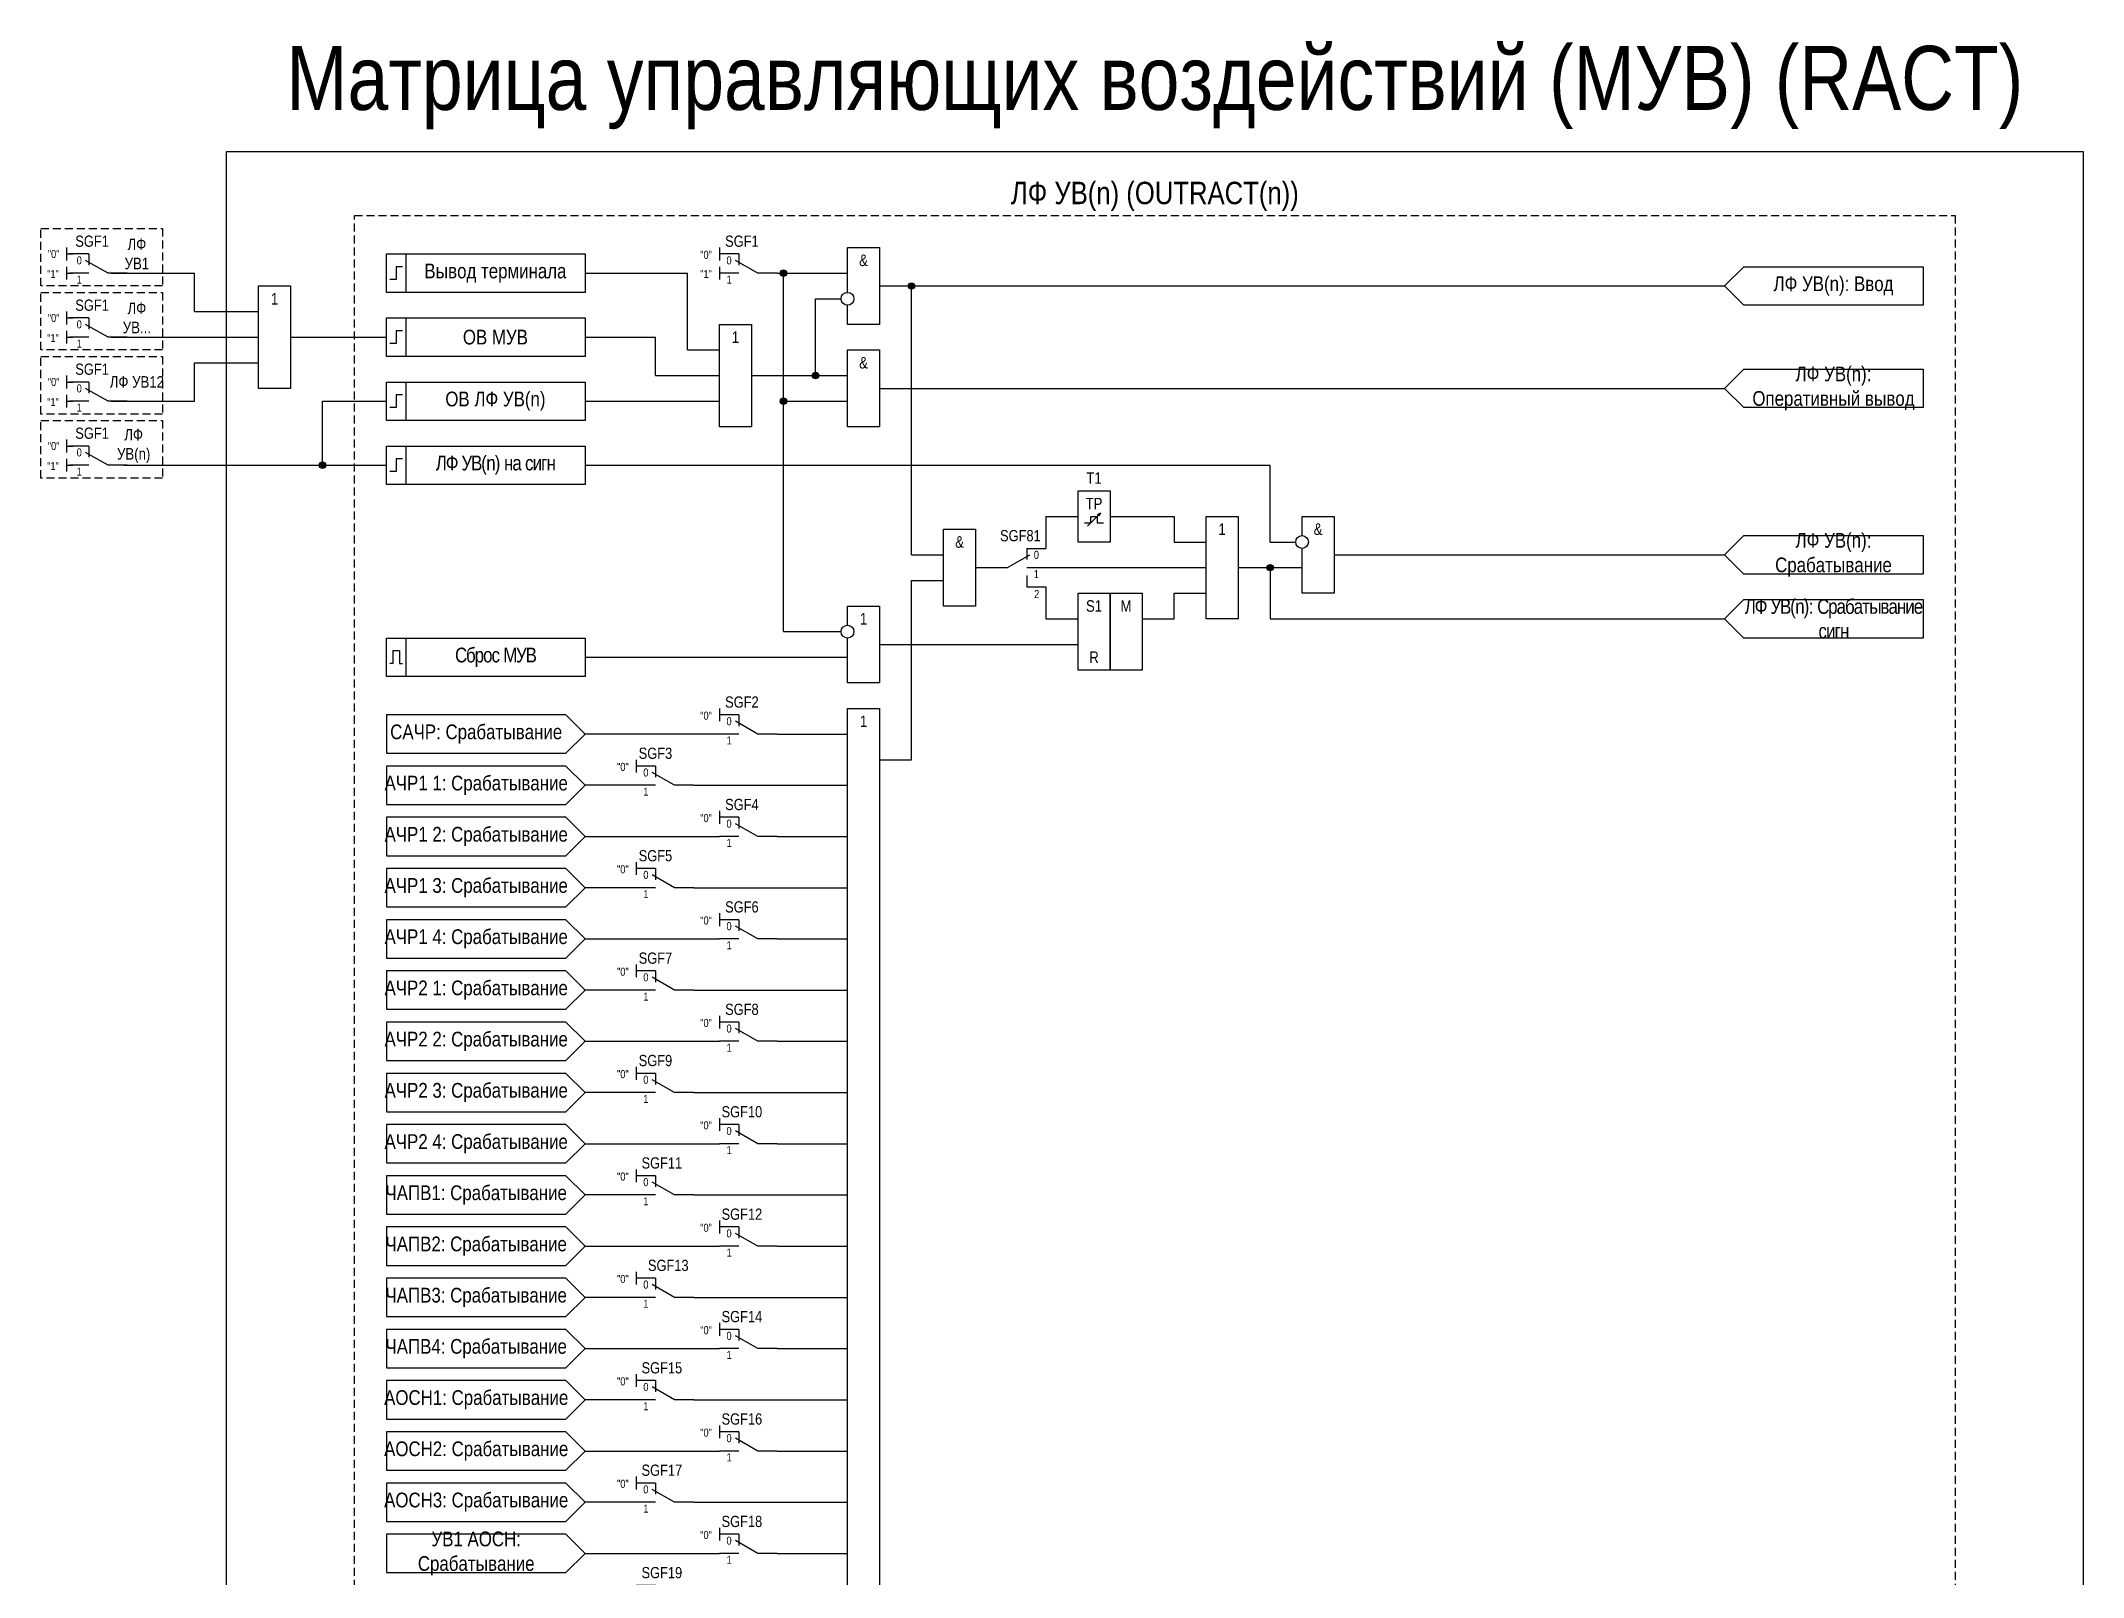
# Model space of a CAD drawing. Header units: millimetres. Extents: x -6343 to 676, y -1039 to 887.
# Drawn here: x -29 to 290, y 512.3 to 752.3 of the extents above; entities that cross this region are included whole.
import ezdxf
from ezdxf.enums import TextEntityAlignment as Align

# ---------------------------------------------------------------- set-up
doc = ezdxf.new("R2010")
doc.units = ezdxf.units.MM
doc.linetypes.add('штриховая2', pattern=[0.375, 0.25, -0.125])
doc.layers.add('Основная', color=7, linetype='Continuous')
doc.styles.add('2.5_Gost_RD', font='ARIALN.TTF', dxfattribs={"height": 2.5})
doc.styles.add('3.5_Gost_RD', font='ARIALN.TTF', dxfattribs={"height": 3.5})
doc.styles.add('Вывод', font='ARIALN.TTF', dxfattribs={"height": 2.5})
doc.styles.add('Компонент', font='ARIALN.TTF', dxfattribs={"height": 3.5})

# ---------------------------------------------------------------- blocks, each defined once
blk = doc.blocks.new('*U79')
at = {"layer": 'Основная', "color": 0}
blk.add_line((0, 0), (7, 4), dxfattribs=at)
at = {"layer": 'Основная', "ltscale": 0.35}
blk.add_line((6, 6), (6, 2.5), dxfattribs=at)
blk = doc.blocks.new('*U127')
at = {"layer": 'Основная', "color": 0}
for p, q in [((-3, 6), (-9, 6)), ((-3, 0), (-9, 0)), ((9, 0), (3, 0))]:
    blk.add_line(p, q, dxfattribs=at)
at = {"layer": 'Основная', "ltscale": 0.25, "xscale": -1}
blk.add_blockref('*U79', (3, 0), dxfattribs=at)
at = {"layer": 'Основная'}
for tag, height, style, p in [('В1', 2.5, 'Вывод', (-13, 6)), ('ОУ', 3.5, 'Компонент', (-2, 10)), ('В2', 2.5, 'Вывод', (-6, 4)), ('В3', 2.5, 'Вывод', (-6, -2))]:
    blk.add_attdef(tag, text='', height=height, dxfattribs=dict(at, style=style)).set_placement(p, align=Align.MIDDLE_CENTER)
blk = doc.blocks.new('Точка')
at = {"ltscale": 100}
h = blk.add_hatch(color=256, dxfattribs=at)
h.dxf.hatch_style = 1
edge = h.paths.add_edge_path()
edge.add_arc((0, 0), 0.5, 0, 360)
blk.add_circle((0, 0), 0.5, dxfattribs=at)
blk = doc.blocks.new('*U129')
at = {"layer": 'Основная', "color": 0}
for p, q in [((-3, 6), (-9, 6)), ((-3, 0), (-9, 0)), ((9, 0), (3, 0))]:
    blk.add_line(p, q, dxfattribs=at)
at = {"layer": 'Основная', "ltscale": 0.25, "xscale": -1}
blk.add_blockref('*U79', (3, 0), dxfattribs=at)
at = {"layer": 'Основная'}
for tag, height, style, p in [('В1', 2.5, 'Вывод', (-13, 6)), ('ОУ', 3.5, 'Компонент', (-3, 10)), ('В2', 2.5, 'Вывод', (-6, 4)), ('В3', 2.5, 'Вывод', (-6, -2))]:
    blk.add_attdef(tag, text='', height=height, dxfattribs=dict(at, style=style)).set_placement(p, align=Align.MIDDLE_CENTER)
blk = doc.blocks.new('*U130')
at = {"layer": 'Основная', "color": 0}
for p, q in [((-3, 6), (-9, 6)), ((-3, 0), (-9, 0)), ((9, 0), (3, 0))]:
    blk.add_line(p, q, dxfattribs=at)
at = {"layer": 'Основная', "ltscale": 0.25, "xscale": -1}
blk.add_blockref('*U79', (3, 0), dxfattribs=at)
at = {"layer": 'Основная'}
for tag, height, style, p in [('В1', 2.5, 'Вывод', (-13, 6)), ('ОУ', 3.5, 'Компонент', (-1, 10)), ('В2', 2.5, 'Вывод', (-6, 4)), ('В3', 2.5, 'Вывод', (-6, -2))]:
    blk.add_attdef(tag, text='', height=height, dxfattribs=dict(at, style=style)).set_placement(p, align=Align.MIDDLE_CENTER)
blk = doc.blocks.new('*U128')
at = {"layer": 'Основная', "color": 0}
for p, q in [((-3, 6), (-9, 6)), ((-3, 0), (-9, 0)), ((9, 0), (3, 0))]:
    blk.add_line(p, q, dxfattribs=at)
at = {"layer": 'Основная', "ltscale": 0.25, "xscale": -1}
blk.add_blockref('*U79', (3, 0), dxfattribs=at)
at = {"layer": 'Основная'}
for tag, height, style, p in [('В1', 2.5, 'Вывод', (-13, 6)), ('ОУ', 3.5, 'Компонент', (1, 10)), ('В2', 2.5, 'Вывод', (-6, 4)), ('В3', 2.5, 'Вывод', (-6, -2))]:
    blk.add_attdef(tag, text='', height=height, dxfattribs=dict(at, style=style)).set_placement(p, align=Align.MIDDLE_CENTER)
blk = doc.blocks.new('*U132')
at = {"layer": 'Основная', "color": 0}
for p, q in [((-9, 0), (-3, 0)), ((3, 6), (9, 6)), ((3, 0), (9, 0))]:
    blk.add_line(p, q, dxfattribs=at)
at = {"layer": 'Основная', "ltscale": 0.25}
blk.add_blockref('*U79', (-3, 0), dxfattribs=at)
at = {"layer": 'Основная'}
for tag, height, style, p in [('ОУ', 3.5, 'Компонент', (1, 10)), ('В1', 2.5, 'Вывод', (14, 6)), ('В2', 2.5, 'Вывод', (6, 4)), ('В3', 2.5, 'Вывод', (6, -2))]:
    blk.add_attdef(tag, text='', height=height, dxfattribs=dict(at, style=style)).set_placement(p, align=Align.MIDDLE_CENTER)
blk = doc.blocks.new('*U81')
at = {"layer": 'Основная', "color": 0}
for p, q in [((-3, 6), (-9, 6)), ((-3, 0), (-9, 0)), ((9, 0), (3, 0))]:
    blk.add_line(p, q, dxfattribs=at)
at = {"layer": 'Основная', "ltscale": 0.25, "xscale": -1}
blk.add_blockref('*U79', (3, 0), dxfattribs=at)
at = {"layer": 'Основная'}
for tag, height, style, p in [('В1', 2.5, 'Вывод', (-14, 6)), ('ОУ', 3.5, 'Компонент', (-2, 10)), ('В2', 2.5, 'Вывод', (-6, 4)), ('В3', 2.5, 'Вывод', (-6, -2))]:
    blk.add_attdef(tag, text='', height=height, dxfattribs=dict(at, style=style)).set_placement(p, align=Align.MIDDLE_CENTER)

msp = doc.modelspace()

# ---------------------------------------------------------------- linework, layer by layer
at = {"color": 6, "ltscale": 100}
for p, q in [((-25, 720), (-25, 718)), ((-25, 719), (-24, 719)), ((-25, 717), (-25, 715)), ((-25, 716), (-24, 716)), ((-5, 710), (-5, 716)), ((-25, 710), (-25, 708)), ((-25, 709), (-24, 709)), ((-25, 707), (-25, 705)), ((-25, 706), (-24, 706)), ((-5, 696), (-5, 702)), ((-25, 700), (-25, 698)), ((-25, 699), (-24, 699)), ((-25, 697), (-25, 695)), ((-25, 696), (-24, 696)), ((15, 696), (15, 696)), ((15, 686), (15, 696)), ((-25, 690), (-25, 688)), ((-25, 689), (-24, 689)), ((-25, 687), (-25, 685)), ((-25, 686), (-24, 686))]:
    msp.add_line(p, q, dxfattribs=at)
at = {"ltscale": 100}
for p, q in [((128, 678), (128, 673)), ((128, 678), (128, 678)), ((134.5, 676.5), (136.5, 678.5)), ((136.5, 678.5), (135.99, 678.25)), ((136.5, 678.5), (136.26, 678.02)), ((138, 678), (148, 678)), ((148, 678), (148, 674)), ((128, 670), (153, 670)), ((158, 670), (168, 670)), ((163, 670), (163, 662)), ((107, 640), (107, 668)), ((128, 667), (128, 662)), ((148, 662), (148, 666)), ((27, 657), (27, 655)), ((27, 655), (27.5, 655)), ((77, 644), (56, 644)), ((86, 628), (97, 628)), ((86, 612), (97, 612)), ((86, 596), (97, 596)), ((86, 580), (97, 580)), ((86, 564), (97, 564)), ((86, 548), (97, 548)), ((86, 532), (97, 532)), ((86, 516), (97, 516))]:
    msp.add_line(p, q, dxfattribs=at)
at = {"linetype": 'ByBlock', "ltscale": 10}
for p, q in [((64, 636), (56, 636)), ((73, 636), (97, 636)), ((64, 620), (56, 620)), ((73, 620), (97, 620)), ((64, 604), (56, 604)), ((73, 604), (97, 604)), ((64, 588), (56, 588)), ((73, 588), (97, 588)), ((64, 572), (56, 572)), ((73, 572), (97, 572)), ((64, 556), (56, 556)), ((73, 556), (97, 556)), ((64, 540), (56, 540)), ((73, 540), (97, 540)), ((64, 524), (56, 524)), ((73, 524), (97, 524))]:
    msp.add_line(p, q, dxfattribs=at)
at = {"color": 3, "ltscale": 100}
msp.add_lwpolyline([(0, 735), (290, 735), (290, 0), (0, 0)], close=True, dxfattribs=at)
at = {"linetype": 'штриховая2', "ltscale": 5}
msp.add_lwpolyline([(20, 725), (270, 725), (270, 10), (20, 10)], close=True, dxfattribs=at)
at = {"color": 6, "linetype": 'штриховая2', "ltscale": 5}
for points in [[(-29, 723), (-10, 723), (-10, 714), (-29, 714)], [(-29, 713), (-10, 713), (-10, 704), (-29, 704)], [(-29, 703), (-10, 703), (-10, 694), (-29, 694)], [(-29, 693), (-10, 693), (-10, 684), (-29, 684)]]:
    msp.add_lwpolyline(points, close=True, dxfattribs=at)
at = {"color": 6, "ltscale": 100}
for points in [[(-18, 716), (-5, 716), (-5, 716), (-5, 716)], [(-5, 710), (5, 710)], [(-5, 710), (-5, 710), (-5, 710), (5, 710)], [(-18, 706), (-5, 706), (-5, 706), (5, 706)], [(10, 706), (15, 706)], [(15, 706), (25, 706)], [(-5, 702), (5, 702)], [(-5, 702), (-5, 702), (-5, 702), (5, 702)], [(-18, 696), (-5, 696)], [(-15, 696), (-5, 696)], [(15, 696), (25, 696)], [(15, 696), (15, 696), (15, 696), (25, 696)], [(-16, 686), (25, 686)]]:
    msp.add_lwpolyline(points, dxfattribs=at)
msp.add_lwpolyline([(5, 714), (10, 714), (10, 698), (5, 698)], close=True, dxfattribs=at)
at = {"ltscale": 100}
for points in [[(133, 682), (138, 682), (138, 674), (133, 674)], [(133, 666), (138, 666), (138, 654), (133, 654)], [(138, 666), (143, 666), (143, 654), (138, 654)]]:
    msp.add_lwpolyline(points, close=True, dxfattribs=at)
for points in [[(134, 677), (135, 677), (135, 678), (136, 678), (136, 677), (137, 677)], [(125, 668.75), (125, 667), (128, 667)]]:
    msp.add_lwpolyline(points, dxfattribs=at)
at = {"layer": 'Основная', "ltscale": 100}
for p, q in [((77, 720), (77, 718)), ((72, 704), (72, 716)), ((77, 717), (77, 715)), ((87, 660), (87, 716)), ((107, 672), (107, 714)), ((67, 700), (67, 706)), ((163, 674), (163, 686)), ((143, 662), (148, 662)), ((102, 658), (133, 658)), ((77, 648), (77, 646)), ((86, 644), (97, 644)), ((64, 640), (64, 638)), ((77, 632), (77, 630)), ((56, 628), (77, 628)), ((64, 624), (64, 622)), ((77, 616), (77, 614)), ((56, 612), (77, 612)), ((64, 608), (64, 606)), ((77, 600), (77, 598)), ((56, 596), (77, 596)), ((64, 592), (64, 590)), ((77, 584), (77, 582)), ((56, 580), (77, 580)), ((64, 576), (64, 574)), ((77, 568), (77, 566)), ((56, 564), (77, 564)), ((64, 560), (64, 558)), ((77, 552), (77, 550)), ((56, 548), (77, 548)), ((64, 544), (64, 542)), ((77, 536), (77, 534)), ((56, 532), (77, 532)), ((64, 528), (64, 526)), ((77, 520), (77, 518)), ((56, 516), (77, 516))]:
    msp.add_line(p, q, dxfattribs=at)
for points in [[(25, 719), (28, 719), (28, 713), (25, 713)], [(25, 719), (56, 719), (56, 713), (25, 713)], [(265, 717), (265, 711), (237, 711), (234, 714), (237, 717)], [(25, 709), (28, 709), (28, 703), (25, 703)], [(25, 709), (56, 709), (56, 703), (25, 703)], [(77, 708), (82, 708), (82, 692), (77, 692)], [(97, 704), (102, 704), (102, 692), (97, 692)], [(25, 699), (28, 699), (28, 693), (25, 693)], [(25, 699), (56, 699), (56, 693), (25, 693)], [(265, 701), (265, 695), (237, 695), (234, 698), (237, 701)], [(25, 689), (28, 689), (28, 683), (25, 683)], [(25, 689), (56, 689), (56, 683), (25, 683)], [(265, 675), (265, 669), (237, 669), (234, 672), (237, 675)], [(265, 665), (265, 659), (237, 659), (234, 662), (237, 665)], [(25, 659), (28, 659), (28, 653), (25, 653)], [(25, 659), (56, 659), (56, 653), (25, 653)], [(97, 648), (102, 648), (102, 16), (97, 16)]]:
    msp.add_lwpolyline(points, close=True, dxfattribs=at)
for points in [[(97, 713), (97, 720), (102, 720), (102, 708), (97, 708), (97, 711)], [(56, 716), (72, 716)], [(86, 716), (97, 716)], [(82, 700), (92, 700), (92, 712), (96, 712)], [(102, 714), (234, 714)], [(56, 706), (67, 706)], [(72, 704), (77, 704)], [(67, 700), (77, 700)], [(82, 700), (97, 700)], [(82, 700), (87, 700)], [(82, 700), (87, 700), (87, 700), (87, 700)], [(56, 696), (77, 696)], [(87, 696), (97, 696)], [(102, 698), (102, 698), (102, 698), (234, 698)], [(56, 686), (163, 686)], [(128, 678), (133, 678)], [(153, 667), (153, 678), (158, 678), (158, 662), (153, 662), (153, 667)], [(168, 675), (168, 678), (173, 678), (173, 666), (168, 666), (168, 673)], [(112, 665), (112, 676), (117, 676), (117, 664), (112, 664), (112, 665)], [(148, 674), (153, 674)], [(163, 674), (167, 674)], [(107, 672), (112, 672)], [(117, 670), (119, 670)], [(173, 672), (234, 672)], [(107, 668), (112, 668)], [(97, 661), (97, 664), (102, 664), (102, 652), (97, 652), (97, 655)], [(148, 666), (153, 666)], [(128, 662), (133, 662)], [(163, 662), (234, 662)], [(87, 660), (96, 660)], [(97, 655), (97, 659)], [(56, 656), (97, 656)], [(56, 644), (53, 647), (25, 647), (25, 641), (53, 641), (56, 644)], [(86, 644), (97, 644)], [(56, 636), (53, 639), (25, 639), (25, 633), (53, 633), (56, 636)], [(102, 640), (102, 640), (102, 640), (107, 640)], [(56, 628), (53, 631), (25, 631), (25, 625), (53, 625), (56, 628)], [(56, 628), (77, 628)], [(56, 620), (53, 623), (25, 623), (25, 617), (53, 617), (56, 620)], [(56, 612), (53, 615), (25, 615), (25, 609), (53, 609), (56, 612)], [(56, 612), (77, 612)], [(56, 604), (53, 607), (25, 607), (25, 601), (53, 601), (56, 604)], [(56, 596), (53, 599), (25, 599), (25, 593), (53, 593), (56, 596)], [(56, 596), (77, 596)], [(56, 588), (53, 591), (25, 591), (25, 585), (53, 585), (56, 588)], [(56, 580), (53, 583), (25, 583), (25, 577), (53, 577), (56, 580)], [(56, 580), (77, 580)], [(56, 572), (53, 575), (25, 575), (25, 569), (53, 569), (56, 572)], [(56, 564), (53, 567), (25, 567), (25, 561), (53, 561), (56, 564)], [(56, 564), (77, 564)], [(56, 556), (53, 559), (25, 559), (25, 553), (53, 553), (56, 556)], [(56, 548), (53, 551), (25, 551), (25, 545), (53, 545), (56, 548)], [(56, 548), (77, 548)], [(56, 540), (53, 543), (25, 543), (25, 537), (53, 537), (56, 540)], [(56, 532), (53, 535), (25, 535), (25, 529), (53, 529), (56, 532)], [(56, 532), (77, 532)], [(56, 524), (53, 527), (25, 527), (25, 521), (53, 521), (56, 524)], [(56, 516), (53, 519), (25, 519), (25, 513), (53, 513), (56, 516)], [(56, 516), (77, 516)]]:
    msp.add_lwpolyline(points, dxfattribs=at)
at = {"layer": 'Основная', "lineweight": 30, "ltscale": 100}
for points in [[(27.5, 717), (26.5, 717), (26.5, 715), (25.5, 715)], [(27.5, 707), (26.5, 707), (26.5, 705), (25.5, 705)], [(27.5, 697), (26.5, 697), (26.5, 695), (25.5, 695)], [(27.5, 687), (26.5, 687), (26.5, 685), (25.5, 685)], [(27, 657), (26, 657), (26, 655), (25.5, 655)]]:
    msp.add_lwpolyline(points, dxfattribs=at)
at = {"layer": 'Основная'}
for centre in [(97, 712), (168, 674), (97, 660)]:
    msp.add_circle(centre, 1, dxfattribs=at)

# ---------------------------------------------------------------- block references
at = {"layer": 'Основная', "color": 6, "ltscale": 0.25, "xscale": 0.5, "yscale": 0.5, "zscale": 0.5}
for p in [(-20, 716), (-20, 706), (-20, 696), (-20, 686)]:
    msp.add_blockref('*U81', p, dxfattribs=at).add_auto_attribs({'ОУ': 'SGF1', 'В1': '"0"', 'В2': '0', 'В3': '1'})
at = {"layer": 'Основная', "ltscale": 0.25}
ref = msp.add_blockref('*U127', (81.5, 716), dxfattribs=dict(at, xscale=0.5, yscale=0.5, zscale=0.5))
ref.add_attrib('ОУ', 'SGF1', dxfattribs={"height": 1.75, "style": 'Компонент'}).set_placement((80.5, 721), align=Align.MIDDLE_CENTER)
ref.add_attrib('В2', '0', dxfattribs={"height": 1.25, "style": 'Вывод'}).set_placement((78.5, 718), align=Align.MIDDLE_CENTER)
ref.add_attrib('В3', '1', dxfattribs={"height": 1.25, "style": 'Вывод'}).set_placement((78.5, 715), align=Align.MIDDLE_CENTER)
at = {"layer": 'Основная', "ltscale": 100}
for p in [(87, 716), (107, 714), (92, 700), (87, 696), (163, 670)]:
    msp.add_blockref('Точка', p, dxfattribs=at)
at = {"layer": 'Основная', "color": 6, "ltscale": 100}
msp.add_blockref('Точка', (15, 686), dxfattribs=at)
at = {"layer": 'Основная', "ltscale": 0.25}
ref = msp.add_blockref('*U132', (123.5, 670), dxfattribs=dict(at, xscale=0.5, yscale=0.5, zscale=0.5))
ref.add_attrib('ОУ', 'SGF81', dxfattribs={"height": 1.75, "style": 'Компонент'}).set_placement((124, 675), align=Align.MIDDLE_CENTER)
ref.add_attrib('В2', '0', dxfattribs={"height": 1.25, "style": 'Вывод'}).set_placement((126.5, 672), align=Align.MIDDLE_CENTER)
ref.add_attrib('В3', '1', dxfattribs={"height": 1.25, "style": 'Вывод'}).set_placement((126.5, 669), align=Align.MIDDLE_CENTER)
ref = msp.add_blockref('*U127', (81.5, 644), dxfattribs=dict(at, xscale=0.5, yscale=0.5, zscale=0.5))
ref.add_attrib('ОУ', 'SGF2', dxfattribs={"height": 1.75, "style": 'Компонент'}).set_placement((80.5, 649), align=Align.MIDDLE_CENTER)
ref.add_attrib('В2', '0', dxfattribs={"height": 1.25, "style": 'Вывод'}).set_placement((78.5, 646), align=Align.MIDDLE_CENTER)
ref.add_attrib('В3', '1', dxfattribs={"height": 1.25, "style": 'Вывод'}).set_placement((78.5, 643), align=Align.MIDDLE_CENTER)
ref = msp.add_blockref('*U129', (68.5, 636), dxfattribs=dict(at, xscale=0.5, yscale=0.5, zscale=0.5))
ref.add_attrib('ОУ', 'SGF3', dxfattribs={"height": 1.75, "style": 'Компонент'}).set_placement((67, 641), align=Align.MIDDLE_CENTER)
ref.add_attrib('В2', '0', dxfattribs={"height": 1.25, "style": 'Вывод'}).set_placement((65.5, 638), align=Align.MIDDLE_CENTER)
ref.add_attrib('В3', '1', dxfattribs={"height": 1.25, "style": 'Вывод'}).set_placement((65.5, 635), align=Align.MIDDLE_CENTER)
ref = msp.add_blockref('*U127', (81.5, 628), dxfattribs=dict(at, xscale=0.5, yscale=0.5, zscale=0.5))
ref.add_attrib('ОУ', 'SGF4', dxfattribs={"height": 1.75, "style": 'Компонент'}).set_placement((80.5, 633), align=Align.MIDDLE_CENTER)
ref.add_attrib('В2', '0', dxfattribs={"height": 1.25, "style": 'Вывод'}).set_placement((78.5, 630), align=Align.MIDDLE_CENTER)
ref.add_attrib('В3', '1', dxfattribs={"height": 1.25, "style": 'Вывод'}).set_placement((78.5, 627), align=Align.MIDDLE_CENTER)
ref = msp.add_blockref('*U129', (68.5, 620), dxfattribs=dict(at, xscale=0.5, yscale=0.5, zscale=0.5))
ref.add_attrib('ОУ', 'SGF5', dxfattribs={"height": 1.75, "style": 'Компонент'}).set_placement((67, 625), align=Align.MIDDLE_CENTER)
ref.add_attrib('В2', '0', dxfattribs={"height": 1.25, "style": 'Вывод'}).set_placement((65.5, 622), align=Align.MIDDLE_CENTER)
ref.add_attrib('В3', '1', dxfattribs={"height": 1.25, "style": 'Вывод'}).set_placement((65.5, 619), align=Align.MIDDLE_CENTER)
ref = msp.add_blockref('*U127', (81.5, 612), dxfattribs=dict(at, xscale=0.5, yscale=0.5, zscale=0.5))
ref.add_attrib('ОУ', 'SGF6', dxfattribs={"height": 1.75, "style": 'Компонент'}).set_placement((80.5, 617), align=Align.MIDDLE_CENTER)
ref.add_attrib('В2', '0', dxfattribs={"height": 1.25, "style": 'Вывод'}).set_placement((78.5, 614), align=Align.MIDDLE_CENTER)
ref.add_attrib('В3', '1', dxfattribs={"height": 1.25, "style": 'Вывод'}).set_placement((78.5, 611), align=Align.MIDDLE_CENTER)
ref = msp.add_blockref('*U129', (68.5, 604), dxfattribs=dict(at, xscale=0.5, yscale=0.5, zscale=0.5))
ref.add_attrib('ОУ', 'SGF7', dxfattribs={"height": 1.75, "style": 'Компонент'}).set_placement((67, 609), align=Align.MIDDLE_CENTER)
ref.add_attrib('В2', '0', dxfattribs={"height": 1.25, "style": 'Вывод'}).set_placement((65.5, 606), align=Align.MIDDLE_CENTER)
ref.add_attrib('В3', '1', dxfattribs={"height": 1.25, "style": 'Вывод'}).set_placement((65.5, 603), align=Align.MIDDLE_CENTER)
ref = msp.add_blockref('*U127', (81.5, 596), dxfattribs=dict(at, xscale=0.5, yscale=0.5, zscale=0.5))
ref.add_attrib('ОУ', 'SGF8', dxfattribs={"height": 1.75, "style": 'Компонент'}).set_placement((80.5, 601), align=Align.MIDDLE_CENTER)
ref.add_attrib('В2', '0', dxfattribs={"height": 1.25, "style": 'Вывод'}).set_placement((78.5, 598), align=Align.MIDDLE_CENTER)
ref.add_attrib('В3', '1', dxfattribs={"height": 1.25, "style": 'Вывод'}).set_placement((78.5, 595), align=Align.MIDDLE_CENTER)
ref = msp.add_blockref('*U129', (68.5, 588), dxfattribs=dict(at, xscale=0.5, yscale=0.5, zscale=0.5))
ref.add_attrib('ОУ', 'SGF9', dxfattribs={"height": 1.75, "style": 'Компонент'}).set_placement((67, 593), align=Align.MIDDLE_CENTER)
ref.add_attrib('В2', '0', dxfattribs={"height": 1.25, "style": 'Вывод'}).set_placement((65.5, 590), align=Align.MIDDLE_CENTER)
ref.add_attrib('В3', '1', dxfattribs={"height": 1.25, "style": 'Вывод'}).set_placement((65.5, 587), align=Align.MIDDLE_CENTER)
ref = msp.add_blockref('*U127', (81.5, 580), dxfattribs=dict(at, xscale=0.5, yscale=0.5, zscale=0.5))
ref.add_attrib('ОУ', 'SGF10', dxfattribs={"height": 1.75, "style": 'Компонент'}).set_placement((80.5, 585), align=Align.MIDDLE_CENTER)
ref.add_attrib('В2', '0', dxfattribs={"height": 1.25, "style": 'Вывод'}).set_placement((78.5, 582), align=Align.MIDDLE_CENTER)
ref.add_attrib('В3', '1', dxfattribs={"height": 1.25, "style": 'Вывод'}).set_placement((78.5, 579), align=Align.MIDDLE_CENTER)
ref = msp.add_blockref('*U130', (68.5, 572), dxfattribs=dict(at, xscale=0.5, yscale=0.5, zscale=0.5))
ref.add_attrib('ОУ', 'SGF11', dxfattribs={"height": 1.75, "style": 'Компонент'}).set_placement((68, 577), align=Align.MIDDLE_CENTER)
ref.add_attrib('В2', '0', dxfattribs={"height": 1.25, "style": 'Вывод'}).set_placement((65.5, 574), align=Align.MIDDLE_CENTER)
ref.add_attrib('В3', '1', dxfattribs={"height": 1.25, "style": 'Вывод'}).set_placement((65.5, 571), align=Align.MIDDLE_CENTER)
ref = msp.add_blockref('*U127', (81.5, 564), dxfattribs=dict(at, xscale=0.5, yscale=0.5, zscale=0.5))
ref.add_attrib('ОУ', 'SGF12', dxfattribs={"height": 1.75, "style": 'Компонент'}).set_placement((80.5, 569), align=Align.MIDDLE_CENTER)
ref.add_attrib('В2', '0', dxfattribs={"height": 1.25, "style": 'Вывод'}).set_placement((78.5, 566), align=Align.MIDDLE_CENTER)
ref.add_attrib('В3', '1', dxfattribs={"height": 1.25, "style": 'Вывод'}).set_placement((78.5, 563), align=Align.MIDDLE_CENTER)
ref = msp.add_blockref('*U128', (68.5, 556), dxfattribs=dict(at, xscale=0.5, yscale=0.5, zscale=0.5))
ref.add_attrib('ОУ', 'SGF13', dxfattribs={"height": 1.75, "style": 'Компонент'}).set_placement((69, 561), align=Align.MIDDLE_CENTER)
ref.add_attrib('В2', '0', dxfattribs={"height": 1.25, "style": 'Вывод'}).set_placement((65.5, 558), align=Align.MIDDLE_CENTER)
ref.add_attrib('В3', '1', dxfattribs={"height": 1.25, "style": 'Вывод'}).set_placement((65.5, 555), align=Align.MIDDLE_CENTER)
ref = msp.add_blockref('*U127', (81.5, 548), dxfattribs=dict(at, xscale=0.5, yscale=0.5, zscale=0.5))
ref.add_attrib('ОУ', 'SGF14', dxfattribs={"height": 1.75, "style": 'Компонент'}).set_placement((80.5, 553), align=Align.MIDDLE_CENTER)
ref.add_attrib('В2', '0', dxfattribs={"height": 1.25, "style": 'Вывод'}).set_placement((78.5, 550), align=Align.MIDDLE_CENTER)
ref.add_attrib('В3', '1', dxfattribs={"height": 1.25, "style": 'Вывод'}).set_placement((78.5, 547), align=Align.MIDDLE_CENTER)
ref = msp.add_blockref('*U130', (68.5, 540), dxfattribs=dict(at, xscale=0.5, yscale=0.5, zscale=0.5))
ref.add_attrib('ОУ', 'SGF15', dxfattribs={"height": 1.75, "style": 'Компонент'}).set_placement((68, 545), align=Align.MIDDLE_CENTER)
ref.add_attrib('В2', '0', dxfattribs={"height": 1.25, "style": 'Вывод'}).set_placement((65.5, 542), align=Align.MIDDLE_CENTER)
ref.add_attrib('В3', '1', dxfattribs={"height": 1.25, "style": 'Вывод'}).set_placement((65.5, 539), align=Align.MIDDLE_CENTER)
ref = msp.add_blockref('*U127', (81.5, 532), dxfattribs=dict(at, xscale=0.5, yscale=0.5, zscale=0.5))
ref.add_attrib('ОУ', 'SGF16', dxfattribs={"height": 1.75, "style": 'Компонент'}).set_placement((80.5, 537), align=Align.MIDDLE_CENTER)
ref.add_attrib('В2', '0', dxfattribs={"height": 1.25, "style": 'Вывод'}).set_placement((78.5, 534), align=Align.MIDDLE_CENTER)
ref.add_attrib('В3', '1', dxfattribs={"height": 1.25, "style": 'Вывод'}).set_placement((78.5, 531), align=Align.MIDDLE_CENTER)
ref = msp.add_blockref('*U130', (68.5, 524), dxfattribs=dict(at, xscale=0.5, yscale=0.5, zscale=0.5))
ref.add_attrib('ОУ', 'SGF17', dxfattribs={"height": 1.75, "style": 'Компонент'}).set_placement((68, 529), align=Align.MIDDLE_CENTER)
ref.add_attrib('В2', '0', dxfattribs={"height": 1.25, "style": 'Вывод'}).set_placement((65.5, 526), align=Align.MIDDLE_CENTER)
ref.add_attrib('В3', '1', dxfattribs={"height": 1.25, "style": 'Вывод'}).set_placement((65.5, 523), align=Align.MIDDLE_CENTER)
ref = msp.add_blockref('*U127', (81.5, 516), dxfattribs=dict(at, xscale=0.5, yscale=0.5, zscale=0.5))
ref.add_attrib('ОУ', 'SGF18', dxfattribs={"height": 1.75, "style": 'Компонент'}).set_placement((80.5, 521), align=Align.MIDDLE_CENTER)
ref.add_attrib('В2', '0', dxfattribs={"height": 1.25, "style": 'Вывод'}).set_placement((78.5, 518), align=Align.MIDDLE_CENTER)
ref.add_attrib('В3', '1', dxfattribs={"height": 1.25, "style": 'Вывод'}).set_placement((78.5, 515), align=Align.MIDDLE_CENTER)
ref = msp.add_blockref('*U130', (68.5, 508), dxfattribs=dict(at, xscale=0.5, yscale=0.5, zscale=0.5))
ref.add_attrib('ОУ', 'SGF19', dxfattribs={"height": 1.75, "style": 'Компонент'}).set_placement((68, 513), align=Align.MIDDLE_CENTER)
ref.add_attrib('В2', '0', dxfattribs={"height": 1.25, "style": 'Вывод'}).set_placement((65.5, 510), align=Align.MIDDLE_CENTER)
ref.add_attrib('В3', '1', dxfattribs={"height": 1.25, "style": 'Вывод'}).set_placement((65.5, 507), align=Align.MIDDLE_CENTER)

# ---------------------------------------------------------------- texts
at = {"color": 30, "ltscale": 100, "attachment_point": 5}
for s, insert, char_height, width, style in [('{\\C3;Матрица управляющих воздействий (МУВ) (RACT)}', (145, 745), 10, 290, '3.5_Gost_RD'), ('ЛФ УВ(n) (OUTRACT(n))', (145, 728), 3.5, 250, '3.5_Gost_RD'), ('ЛФ \\PУВ1', (-14, 719), 1.8, 8, '2.5_Gost_RD'), ('ЛФ \\PУВ...', (-14, 709), 1.8, 8, '2.5_Gost_RD'), ('ЛФ УВ12', (-14, 699), 1.8, 8, '2.5_Gost_RD'), ('ЛФ \\PУВ(n)', (-14.5, 689), 1.8, 9, '2.5_Gost_RD')]:
    msp.add_mtext(s, dxfattribs=dict(at, insert=insert, char_height=char_height, width=width, style=style))
at = {"color": 6, "ltscale": 100, "char_height": 1.25, "attachment_point": 1, "style": '3.5_Gost_RD'}
for insert in [(-28, 716.5), (-28, 706.5), (-28, 696.5), (-28, 686.5)]:
    msp.add_mtext_dynamic_manual_height_columns('"1"', width=2, gutter_width=17.5, heights=[0], dxfattribs=dict(at, insert=insert))
at = {"color": 6, "ltscale": 100, "insert": (7.5, 712), "char_height": 1.8, "width": 5, "attachment_point": 5, "style": '2.5_Gost_RD'}
msp.add_mtext('1', dxfattribs=at)
at = {"ltscale": 100, "char_height": 1.8, "width": 5, "attachment_point": 5, "style": '2.5_Gost_RD'}
for s, insert in [('T1', (135.5, 684)), ('TP', (135.5, 680)), ('S1', (135.5, 664)), ('М', (140.5, 664)), ('R', (135.5, 656))]:
    msp.add_mtext(s, dxfattribs=dict(at, insert=insert))
at = {"ltscale": 100, "insert": (126.15, 666.5), "char_height": 1.25, "attachment_point": 1, "style": 'Вывод'}
msp.add_mtext_dynamic_manual_height_columns('2', width=2, gutter_width=17.5, heights=[0], dxfattribs=at)
at = {"layer": 'Основная', "ltscale": 100, "char_height": 1.25, "attachment_point": 1, "style": '3.5_Gost_RD'}
for s, insert in [('"0"', (74, 719.5)), ('"1"', (74, 716.5)), ('"0"', (74, 647.5)), ('"0"', (61, 639.5)), ('"0"', (74, 631.5)), ('"0"', (61, 623.5)), ('"0"', (74, 615.5)), ('"0"', (61, 607.5)), ('"0"', (74, 599.5)), ('"0"', (61, 591.5)), ('"0"', (74, 583.5)), ('"0"', (61, 575.5)), ('"0"', (74, 567.5)), ('"0"', (61, 559.5)), ('"0"', (74, 551.5)), ('"0"', (61, 543.5)), ('"0"', (74, 535.5)), ('"0"', (61, 527.5)), ('"0"', (74, 519.5))]:
    msp.add_mtext_dynamic_manual_height_columns(s, width=2, gutter_width=17.5, heights=[0], dxfattribs=dict(at, insert=insert))
at = {"layer": 'Основная', "ltscale": 100, "attachment_point": 5, "style": '2.5_Gost_RD'}
for s, insert, char_height, width in [('&', (99.5, 718), 1.8, 5), ('ЛФ УВ(n): Ввод', (251, 714), 2.3, 28), ('1', (79.5, 706), 1.8, 5), ('&', (99.5, 702), 1.8, 5), ('{\\T0.9;ЛФ УВ(n) на сигн}', (42, 686), 2.3, 28), ('1', (155.5, 676), 1.8, 5), ('&', (170.5, 676), 1.8, 5), ('&', (114.5, 674), 1.8, 5), ('1', (99.5, 662), 1.8, 5), ('{\\T0.9;Сброс МУВ}', (42, 656), 2.3, 28), ('1', (99.5, 646), 1.8, 5)]:
    msp.add_mtext(s, dxfattribs=dict(at, insert=insert, char_height=char_height, width=width))
at = {"layer": 'Основная', "color": 0, "ltscale": 100, "char_height": 2.3, "width": 28, "attachment_point": 5, "style": '2.5_Gost_RD'}
for s, insert in [('{\\C256;Вывод терминала}', (42, 716)), ('{\\C256;ОВ МУВ}', (42, 706)), ('{\\C256;ЛФ УВ(n): Оперативный вывод}', (251, 698)), ('{\\C256;ОВ ЛФ УВ(n)}', (42, 696)), ('{\\C256;ЛФ УВ(n): Срабатывание}', (251, 672)), ('{\\T0.9;\\C256;ЛФ УВ(n): Срабатывание сигн}', (251, 662)), ('{\\C3;САЧР\\C256;: Срабатывание}', (39, 644)), ('{\\C256;АЧР1 1: Срабатывание}', (39, 636)), ('{\\C256;АЧР1 2: Срабатывание}', (39, 628)), ('{\\C256;АЧР1 3: Срабатывание}', (39, 620)), ('{\\C256;АЧР1 4: Срабатывание}', (39, 612)), ('{\\C256;АЧР2 1: Срабатывание}', (39, 604)), ('{\\C256;АЧР2 2: Срабатывание}', (39, 596)), ('{\\C256;АЧР2 3: Срабатывание}', (39, 588)), ('{\\C256;АЧР2 4: Срабатывание}', (39, 580)), ('{\\C256;ЧАПВ1: Срабатывание}', (39, 572)), ('{\\C256;ЧАПВ2: Срабатывание}', (39, 564)), ('{\\C256;ЧАПВ3: Срабатывание}', (39, 556)), ('{\\C256;ЧАПВ4: Срабатывание}', (39, 548)), ('{\\C256;АОСН1: Срабатывание}', (39, 540)), ('{\\C256;АОСН2: Срабатывание}', (39, 532)), ('{\\C256;АОСН3: Срабатывание}', (39, 524)), ('{\\C256;УВ1 АОСН: Срабатывание}', (39, 516))]:
    msp.add_mtext(s, dxfattribs=dict(at, insert=insert))

doc.saveas('drawing.dxf')
